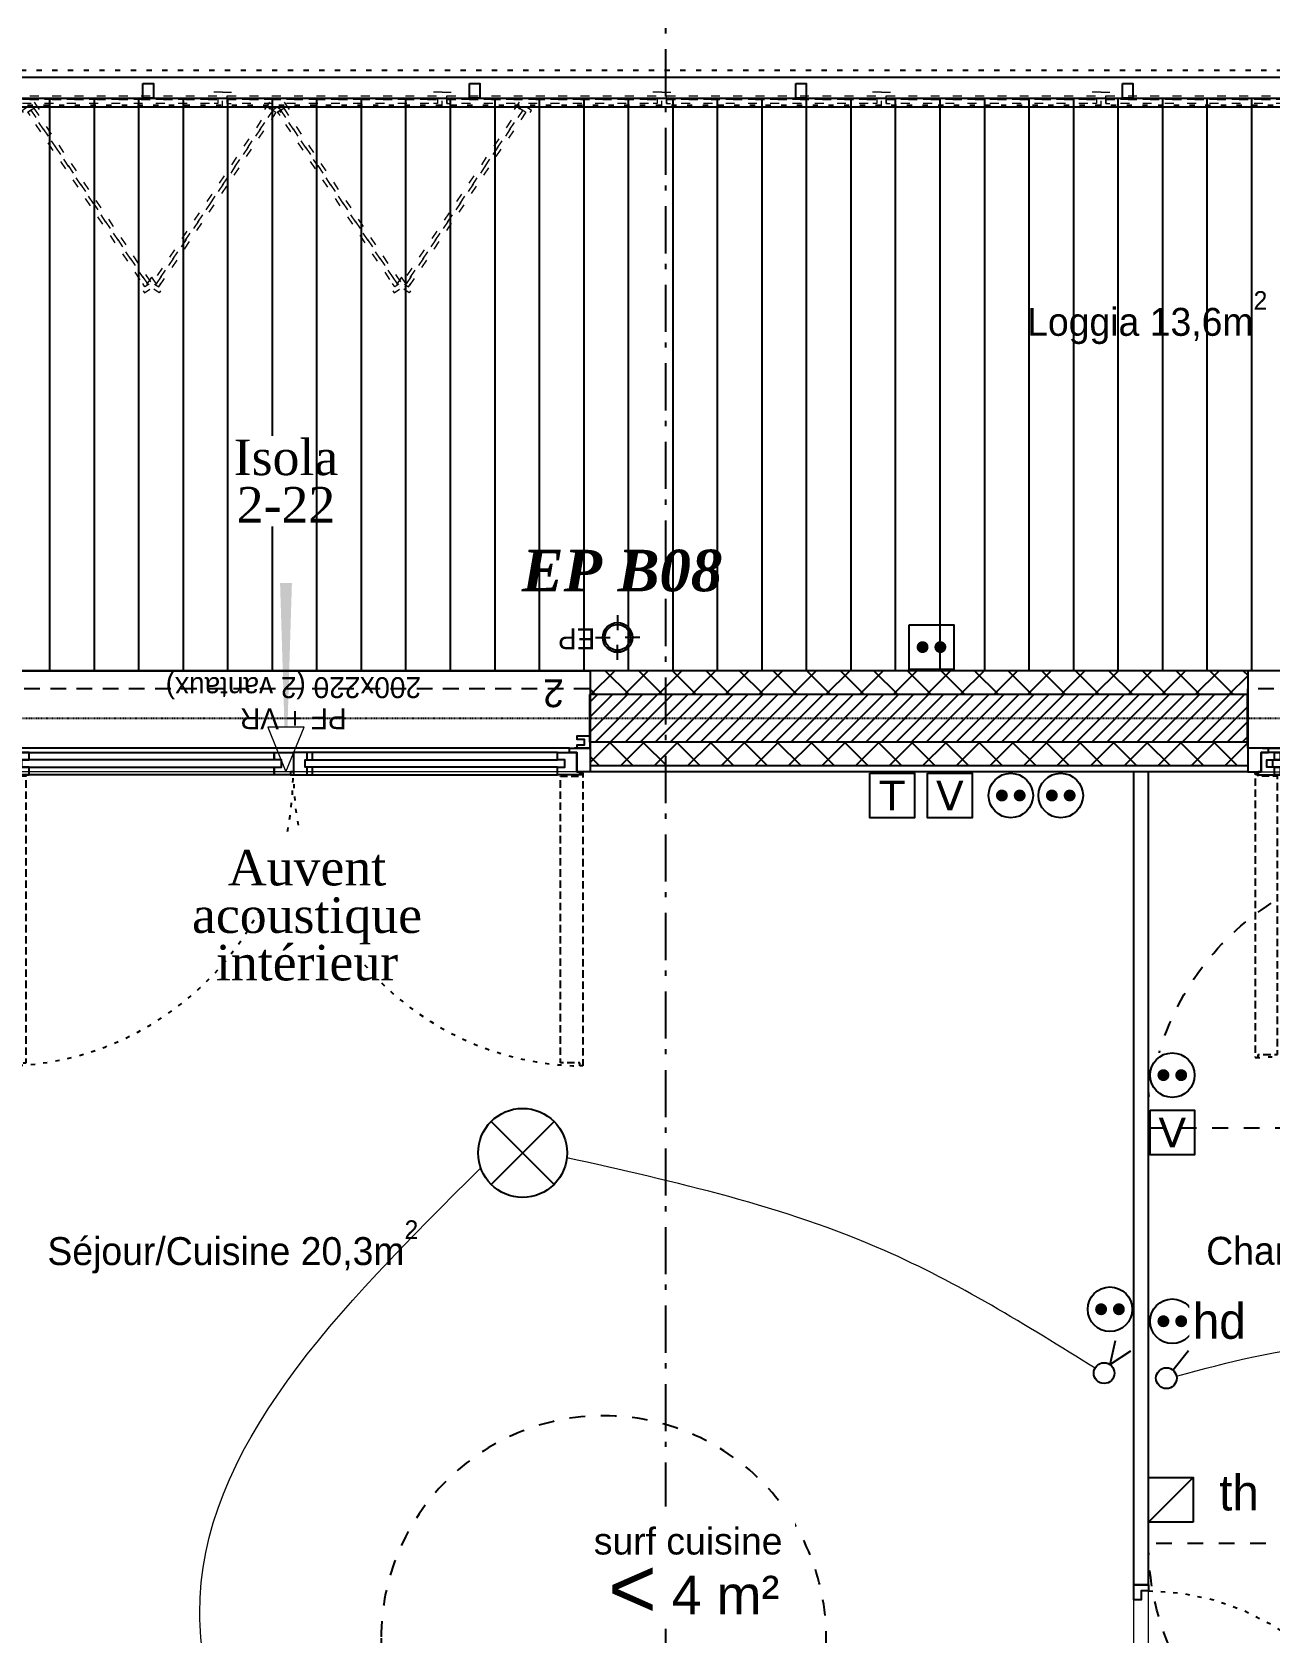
# Model space of a CAD drawing. Header units: centimetres. Extents: x 2191 to 12545, y -680 to 18662.
# Drawn here: x 10627 to 11044, y 4593 to 5133 of the extents above; entities that cross this region are included whole.
import ezdxf

# ---------------------------------------------------------------- set-up
doc = ezdxf.new("R2010")
doc.units = ezdxf.units.CM
for name, pattern in [('ACAD_ISO03W100', [0.295276, 0.11811, -0.177165]), ('Style de ligne -1', [0.41664, 0.20828, -0.20836]), ('Style de ligne -11', [0.347222, 0.20828, -0.138942]), ('Style de ligne -12', [0.164042, 0.054681, -0.109361]), ('Style de ligne -13', [0.147638, 0.098425, -0.049213]), ('Style de ligne -14', [0.147638, 0.098425, -0.049213]), ('Style de ligne -17', [0.347222, 0.20828, -0.138942]), ('Style de ligne -18', [0.164042, 0.054681, -0.109361]), ('Style de ligne -5', [0.20828, 0.069425, -0.138855]), ('Style de ligne -6', [1.04164, 0.625, -0.20828, 0.06943, -0.13893]), ('VW-01', [0.41656, 0.20828, -0.20828])]:
    doc.linetypes.add(name, pattern=pattern)
for name, color, linetype in [('B Aménagement intérieur', 252, 'Continuous'), ('B GÈnÈral_Hatch', 252, 'Continuous'), ('B Général', 252, 'Continuous'), ('C ANNOTATIONS-axes horizontaux', 252, 'Style de ligne -1'), ('C ANNOTATIONS-niveaux', 252, 'Continuous'), ('C ANNOTATIONS-PMR', 252, 'Style de ligne -5'), ('C ANNOTATIONS-prestations', 252, 'Continuous'), ('C ANNOTATIONS-texte', 252, 'Continuous'), ('D SURFACES-shab', 252, 'Continuous'), ('Général', 252, 'Continuous'), ('prlm-CHAUFF', 4, 'Continuous'), ('prlm-EAU-EPEXT', 145, 'Continuous'), ('prlm-VMC', 93, 'Continuous')]:
    doc.layers.add(name, color=color, linetype=linetype)
for name, color, linetype, lineweight in [('B BATI-lumon', 252, 'Continuous', 20), ('prlm-ELEC-CFA', 1, 'Continuous', 25), ('prlm-ELEC-CFO', 1, 'Continuous', 25), ('w_.prlm-EAU-EPEXT', 252, 'Continuous', 18)]:
    doc.layers.add(name, color=color, linetype=linetype, lineweight=lineweight)
doc.styles.add('Eurostile', font='Eurosti.TTF')
doc.styles.add('Eurostile (bold)', font='Eurostib.TTF')
doc.styles.add('Eurostile (italic)', font='Eurostib.TTF')
doc.styles.add('prlm-eau-ep', font='timesbi.ttf', dxfattribs={"height": 18})
doc.styles.add('prlm-elec-cfa', font='comic.ttf', dxfattribs={"height": 12})
doc.styles.add('prlm-elec-cfo', font='comic.ttf', dxfattribs={"height": 12})
doc.styles.add('prlm-sejc', font='arial.ttf', dxfattribs={"height": 20})
doc.styles.add('prlm-vmc', font='pala.ttf', dxfattribs={"height": 14})
doc.styles.get("Standard").update_dxf_attribs({"font": 'isocp.shx', "height": 15})
doc.styles.add('Times New Roman (bold italic)', font='timesbi.ttf')
pattern_1 = [(225, (0, 0), (5.656854, -5.656854), []), (315, (0, 0), (-5.656854, -5.656854), [])]

# ---------------------------------------------------------------- blocks, each defined once
blk = doc.blocks.new('B 70.Groupe-9-1')
at = {"layer": 'B Général', "linetype": 'Continuous'}
for p, q in [((10564.87, 5117.4), (11283.04, 5117.4)), ((10632.71, 5110.39), (10632.71, 4917.39)), ((10647.71, 5110.39), (10647.71, 4917.39)), ((10662.71, 5110.39), (10662.71, 4917.39)), ((10677.71, 5110.39), (10677.71, 4917.39)), ((10692.71, 5110.39), (10692.71, 4917.39)), ((10707.71, 5110.39), (10707.71, 4917.39)), ((10722.71, 5110.39), (10722.71, 4917.39)), ((10737.71, 5110.39), (10737.71, 4917.39)), ((10752.71, 5110.39), (10752.71, 4917.39)), ((10767.71, 5110.39), (10767.71, 4917.39)), ((10782.71, 5110.39), (10782.71, 4917.39)), ((10797.71, 5110.39), (10797.71, 4917.39)), ((10812.71, 5110.39), (10812.71, 4917.39)), ((10827.71, 5110.39), (10827.71, 4917.39)), ((10842.71, 5110.39), (10842.71, 4917.39)), ((10857.71, 5110.39), (10857.71, 4917.39)), ((10872.71, 5110.39), (10872.71, 4917.39)), ((10887.71, 5110.39), (10887.71, 4917.39)), ((10902.71, 5110.39), (10902.71, 4917.39)), ((10917.71, 5110.39), (10917.71, 4917.39)), ((10932.71, 5110.39), (10932.71, 4917.39)), ((10947.71, 5110.39), (10947.71, 4917.39)), ((10962.71, 5110.39), (10962.71, 4917.39)), ((10977.71, 5110.39), (10977.71, 4917.39)), ((10992.71, 5110.39), (10992.71, 4917.39)), ((11007.71, 5110.39), (11007.71, 4917.39)), ((11022.71, 5110.39), (11022.71, 4917.39)), ((11037.71, 5110.39), (11037.71, 4917.39))]:
    blk.add_line(p, q, dxfattribs=at)
at = {"layer": 'B Général', "linetype": 'Style de ligne -5', "ltscale": 25.4, "flags": 128}
blk.add_lwpolyline([(10564.87, 5119.84), (11283.04, 5119.84), (11283.04, 5107.88), (10564.87, 5107.88)], close=True, dxfattribs=at)
at = {"layer": 'B Général', "linetype": 'Continuous', "flags": 128}
for points in [[(10664.21, 5115.34), (10667.71, 5115.34), (10667.71, 5110.34), (10664.21, 5110.34)], [(10774.21, 5115.34), (10777.71, 5115.34), (10777.71, 5110.34), (10774.21, 5110.34)], [(10884.21, 5115.34), (10887.71, 5115.34), (10887.71, 5110.34), (10884.21, 5110.34)], [(10994.21, 5115.34), (10997.71, 5115.34), (10997.71, 5110.34), (10994.21, 5110.34)], [(10564.87, 5110.34), (11283.04, 5110.34), (11283.04, 4917.39), (10564.87, 4917.39)]]:
    blk.add_lwpolyline(points, close=True, dxfattribs=at)
blk = doc.blocks.new('B 70.Rond 150_PMR')
at = {"layer": 'B Général', "linetype": 'VW-01', "ltscale": 25.4}
blk.add_circle((0, 0), 75, dxfattribs=at)
at = {"layer": 'B Général', "insert": (-61.5, 0), "char_height": 7.059, "attachment_point": 5, "rotation": 90, "line_spacing_factor": 0.894142, "style": 'Eurostile (italic)'}
blk.add_mtext('Ø 150 PMR', dxfattribs=at)
blk = doc.blocks.new('B 70.Groupe-10-1')
at = {"layer": 'B Général', "linetype": 'VW-01', "ltscale": 25.4}
blk.add_line((70, -99.99), (-70, -65.35), dxfattribs=at)
at = {"layer": 'B Général', "linetype": 'VW-01', "ltscale": 25.4, "flags": 128}
for points in [[(-70, 50), (70, 50), (70, -140), (-70, -140)], [(-70, -99.99), (70, -99.99), (70, -140), (-70, -140)]]:
    blk.add_lwpolyline(points, close=True, dxfattribs=at)
blk = doc.blocks.new('B 70.Lit 140.190_PMR 1')
at = {"layer": 'B Général', "linetype": 'VW-01', "ltscale": 25.4, "flags": 128}
for points in [[(-70, 50), (70, 50), (70, 140), (-70, 140)], [(-70, -140), (-70, 50), (-190, 50), (-190, -140)], [(190, -140), (190, 50), (70, 50), (70, -140)]]:
    blk.add_lwpolyline(points, close=True, dxfattribs=at)
at = {"layer": 'B Général', "linetype": 'VW-01', "ltscale": 25.4}
for centre, start, end in [((-70, 50), 90, 180), ((70, 50), 0, 90)]:
    blk.add_arc(centre, 90, start, end, dxfattribs=at)
at = {"layer": 'B Général'}
blk.add_blockref('B 70.Groupe-10-1', (0, 0), dxfattribs=at)
blk = doc.blocks.new('B 70.PP 80')
at = {"layer": 'B Général', "flags": 128}
blk.add_lwpolyline([(-43, 2.5), (-43, 85.5), (-39, 85.5), (-39, 2.5)], close=True, dxfattribs=at)
at = {"layer": 'B Général', "linetype": 'Style de ligne -18', "ltscale": 25.4, "flags": 128}
blk.add_lwpolyline([(46, 2.5), (45.27, 13.33), (43.1, 23.98), (39.53, 34.26), (34.61, 44), (28.44, 53.03), (21.1, 61.19), (12.74, 68.35), (3.5, 74.38), (-6.47, 79.18), (-17, 82.67), (-27.91, 84.79), (-39, 85.5)], dxfattribs=at)
at = {"layer": 'B Général', "linetype": 'Continuous', "flags": 128}
for points in [[(-45, 2.5), (-43, 2.5), (-43, 0), (-40, 0), (-40, -2.5), (-45, -2.5)], [(48, 2.5), (46, 2.5), (46, 0), (43, 0), (43, -2.5), (48, -2.5), (48, -2.5), (48, -2.5), (48, 1.79), (48, 1.79)]]:
    blk.add_lwpolyline(points, close=True, dxfattribs=at)
at = {"layer": 'C ANNOTATIONS-prestations', "insert": (-37.5, 32.5), "char_height": 5.8825, "attachment_point": 1, "rotation": 90, "line_spacing_factor": 0.894142, "style": 'Eurostile'}
blk.add_mtext('PP 83 x 204', dxfattribs=at)
blk = doc.blocks.new('B 70.Groupe-17-1')
at = {"layer": 'B Général', "linetype": 'Continuous'}
for p, q in [((10998.04, 4609.41), (10998.04, 4883.39)), ((10998.04, 4609.41), (10998.04, 4883.39)), ((11003.04, 4609.41), (11003.04, 4883.39)), ((11003.04, 4609.41), (11003.04, 4883.39)), ((11003.04, 4609.41), (10998.04, 4609.41))]:
    blk.add_line(p, q, dxfattribs=at)
at = {"layer": 'D SURFACES-shab', "lineweight": 18, "flags": 128}
for points in [[(10564.87, 4883.39), (10564.87, 4300.38), (10694.46, 4300.38), (10694.46, 4524.41), (10729.46, 4524.41), (10729.46, 4455.39), (10998.04, 4455.39), (10998.04, 4883.39)], [(11283.04, 4385.41), (11185.44, 4385.41), (11185.44, 4455.39), (11003.04, 4455.39), (11003.04, 4883.39), (11283.04, 4883.39)]]:
    blk.add_lwpolyline(points, close=True, dxfattribs=at)
at = {"layer": 'B Général', "xscale": -1}
for name, p, rotation in [('B 70.Lit 140.190_PMR 1', (11143.04, 4693.39), 90), ('B 70.PP 80', (11000.54, 4561.41), 270)]:
    blk.add_blockref(name, p, dxfattribs=dict(at, rotation=rotation))
at = {"layer": 'C ANNOTATIONS-PMR', "ltscale": 25.4, "xscale": -1, "rotation": 270}
blk.add_blockref('B 70.Rond 150_PMR', (10819.45, 4591.41), dxfattribs=at)
at = {"layer": 'C ANNOTATIONS-texte', "char_height": 9.412, "attachment_point": 1, "line_spacing_factor": 0.894142, "style": 'Eurostile'}
for s, insert, width in [('Séjour/Cuisine 20,3m{\\H0.6667x;\\S2^ ;}', (10632, 4732.23), 208.3877), ('Chambre 12,7m{\\H0.6667x;\\S2^ ;}', (11022.46, 4732.33), 124.5414)]:
    blk.add_mtext(s, dxfattribs=dict(at, insert=insert, width=width))
blk = doc.blocks.new('B 70.PF 200.220 + VR')
at = {"layer": 'B Général', "linetype": 'Continuous'}
for p, q in [((-100, 7), (-100, 17)), ((100, 7), (100, 17))]:
    blk.add_line(p, q, dxfattribs=at)
at = {"layer": 'B Général', "linetype": 'Continuous', "lineweight": 35}
for p, q in [((-100, 7), (-100, -9)), ((100, 7), (100, -9))]:
    blk.add_line(p, q, dxfattribs=at)
at = {"layer": 'B Général'}
blk.add_line((-93, 9), (97, 9), dxfattribs=at)
at = {"layer": 'B Général', "linetype": 'Style de ligne -13', "ltscale": 25.4, "flags": 128}
for points in [[(-97.5, 116.12), (-96.5, 116.12), (-96.5, 115.12), (-90, 115.12), (-90, 18.5), (-96.5, 18.5), (-96.5, 17.5), (-97.5, 17.5)], [(97.5, 116.12), (96.5, 116.12), (96.5, 115.12), (90, 115.12), (90, 18.5), (96.5, 18.5), (96.5, 17.5), (97.5, 17.5)]]:
    blk.add_lwpolyline(points, close=True, dxfattribs=at)
at = {"layer": 'B Général', "flags": 128}
for points in [[(-93, 10.5), (-93, 9), (-100, 9), (-100, 17), (-95.5, 17), (-95.5, 10.5)], [(-4.5, 18), (-89, 18), (-89, 15.5), (-4.5, 15.5)], [(6.5, 18), (93, 18), (93, 15.5), (6.5, 15.5)], [(93, 10.5), (93, 9), (100, 9), (100, 17), (95.5, 17), (95.5, 10.5)], [(-4.5, 13), (-89, 13), (-89, 10.5), (-4.5, 10.5)], [(6.5, 13), (93, 13), (93, 10.5), (6.5, 10.5)], [(-100, 9), (-100, 5), (-95.5, 5), (-95.5, 6), (-98, 6), (-98, 8), (-95.5, 8), (-95.5, 9)], [(100, 9), (100, 5), (95.5, 5), (95.5, 6), (98, 6), (98, 8), (95.5, 8), (95.5, 9)]]:
    blk.add_lwpolyline(points, close=True, dxfattribs=at)
at = {"layer": 'B Général', "linetype": 'Continuous', "flags": 128}
for points in [[(-89, 15.5), (-91.5, 15.5), (-91.5, 13), (-89, 13), (-89, 10.5), (-95.5, 10.5), (-95.5, 17), (-96.5, 17), (-96.5, 18), (-89, 18)], [(-6.5, 15.5), (-4, 15.5), (-4, 13), (-6.5, 13), (-6.5, 10.5), (0, 10.5), (0, 17), (1, 17), (1, 18), (-6.5, 18)], [(6.5, 15.5), (4, 15.5), (4, 13), (6.5, 13), (6.5, 10.5), (0, 10.5), (0, 17), (1, 17), (1, 18), (6.5, 18)], [(89, 15.5), (91.5, 15.5), (91.5, 13), (89, 13), (89, 10.5), (95.5, 10.5), (95.5, 17), (96.5, 17), (96.5, 18), (89, 18)]]:
    blk.add_lwpolyline(points, close=True, dxfattribs=at)
at = {"layer": 'B Général', "linetype": 'Style de ligne -11', "ltscale": 25.4, "flags": 128}
blk.add_lwpolyline([(-100, 9), (100, 9), (100, -11), (-100, -11)], close=True, dxfattribs=at)
at = {"layer": 'B Général', "flags": 128}
blk.add_lwpolyline([(100, -9), (100, -17), (-100, -17), (-100, -9)], dxfattribs=at)
at = {"layer": 'B Général'}
for centre in [(-97, 17.5), (97, 17.5)]:
    blk.add_circle(centre, 0.5, dxfattribs=at)
at = {"layer": 'B Général', "linetype": 'Style de ligne -12', "ltscale": 25.4}
for centre, start, end in [((-98.46, 17.77), 359.5523, 89.0018), ((98.46, 17.77), 90.9982, 180.4485)]:
    blk.add_arc(centre, 98.37, start, end, dxfattribs=at)
at = {"layer": 'B Général', "insert": (0, 2.65), "char_height": 7.059, "attachment_point": 2, "rotation": 360, "line_spacing_factor": 0.894142, "style": 'Eurostile'}
blk.add_mtext('PF + VR', dxfattribs=at)
at = {"layer": 'C ANNOTATIONS-prestations', "rotation": 360, "line_spacing_factor": 0.894142}
for s, insert, char_height, attachment_point, style in [('2', (-91.15, -4.77), 9.41, 1, 'Eurostile (bold)'), ('200x220 (2 vantaux) ', (0, -7.82), 7.059, 2, 'Eurostile')]:
    blk.add_mtext(s, dxfattribs=dict(at, insert=insert, char_height=char_height, attachment_point=attachment_point, style=style))
blk = doc.blocks.new('B 70.PF 100.220 + VR')
at = {"layer": 'B Général', "linetype": 'Continuous'}
for p, q in [((-50, 7), (-50, 17)), ((50, 7), (50, 17))]:
    blk.add_line(p, q, dxfattribs=at)
at = {"layer": 'B Général', "linetype": 'Continuous', "lineweight": 35}
for p, q in [((-50, 7), (-50, -9)), ((50, 7), (50, -9))]:
    blk.add_line(p, q, dxfattribs=at)
at = {"layer": 'B Général'}
blk.add_line((45, 9), (-45, 9), dxfattribs=at)
at = {"layer": 'B Général', "linetype": 'Style de ligne -14', "ltscale": 25.4, "flags": 128}
blk.add_lwpolyline([(47.5, 113.27), (46.5, 113.27), (46.5, 112.27), (40, 112.27), (40, 18.5), (46.5, 18.5), (46.5, 17.5), (47.5, 17.5)], close=True, dxfattribs=at)
at = {"layer": 'B Général', "flags": 128}
for points in [[(-43, 10.5), (-43, 9), (-50, 9), (-50, 17), (-45.5, 17), (-45.5, 10.5)], [(-41, 18), (41, 18), (41, 15.5), (-41, 15.5)], [(43, 10.5), (43, 9), (50, 9), (50, 17), (45.5, 17), (45.5, 10.5)], [(-43.5, 15.5), (43.5, 15.5), (43.5, 13), (-43.5, 13)], [(-41, 13), (41, 13), (41, 10.5), (-41, 10.5)]]:
    blk.add_lwpolyline(points, close=True, dxfattribs=at)
at = {"layer": 'B Général', "linetype": 'Continuous', "flags": 128}
for points in [[(-39, 15.5), (-41.5, 15.5), (-41.5, 13), (-39, 13), (-39, 10.5), (-45.5, 10.5), (-45.5, 17), (-46.5, 17), (-46.5, 18), (-39, 18)], [(39, 15.5), (41.5, 15.5), (41.5, 13), (39, 13), (39, 10.5), (45.5, 10.5), (45.5, 17), (46.5, 17), (46.5, 18), (39, 18)]]:
    blk.add_lwpolyline(points, close=True, dxfattribs=at)
at = {"layer": 'B Général', "linetype": 'Style de ligne -17', "ltscale": 25.4, "flags": 128}
blk.add_lwpolyline([(-50, 9), (50, 9), (50, -11), (-50, -11)], close=True, dxfattribs=at)
at = {"layer": 'B Général', "flags": 128}
blk.add_lwpolyline([(-50, -9), (-50, -17), (50, -17), (50, -9)], dxfattribs=at)
at = {"layer": 'B Général'}
blk.add_circle((47, 17.5), 0.5, dxfattribs=at)
at = {"layer": 'B Général', "linetype": 'Style de ligne -18', "ltscale": 25.4}
blk.add_arc((48.78, 15.78), 97.5, 90.8973, 179.2823, dxfattribs=at)
at = {"layer": 'B Général', "insert": (-21.61, 2.65), "char_height": 7.059, "attachment_point": 1, "rotation": 360, "line_spacing_factor": 0.894142, "style": 'Eurostile'}
blk.add_mtext('PF + VR', dxfattribs=at)
at = {"layer": 'C ANNOTATIONS-prestations', "attachment_point": 1, "rotation": 360, "line_spacing_factor": 0.894142}
for s, insert, char_height, style in [('1', (-41.14, -4.77), 9.41, 'Eurostile (bold)'), ('100x220', (-21.61, -7.83), 7.059, 'Eurostile')]:
    blk.add_mtext(s, dxfattribs=dict(at, insert=insert, char_height=char_height, style=style))
blk = doc.blocks.new('B 70.EP')
at = {"layer": 'B Général', "linetype": 'Continuous'}
for p, q in [((0, 7.5), (0, 2.5)), ((-7.5, 0), (-2.5, 0)), ((7.5, 0), (2.5, 0)), ((0, -7.5), (0, -2.5))]:
    blk.add_line(p, q, dxfattribs=at)
at = {"layer": 'B Général', "linetype": 'Continuous', "flags": 128}
for points in [[(-5, 0, -1), (5, 0, -1)], [(-4.33, 0, -1), (4.33, 0, -1)]]:
    blk.add_lwpolyline(points, format="xyb", close=True, dxfattribs=at)
at = {"layer": 'C ANNOTATIONS-prestations', "insert": (7.5, 3.99), "char_height": 7.059, "attachment_point": 1, "line_spacing_factor": 0.894142, "style": 'Eurostile'}
blk.add_mtext('EP', dxfattribs=at)
blk = doc.blocks.new('B 70.w_.xi.epext')
at = {"layer": 'w_.prlm-EAU-EPEXT', "linetype": 'Continuous', "lineweight": 18}
blk.add_circle((0, 0), 5, dxfattribs=at)
blk = doc.blocks.new('B 70.Groupe-42-1')
at = {"layer": 'w_.prlm-EAU-EPEXT'}
blk.add_blockref('B 70.w_.xi.epext', (10824.14, 4928.64), dxfattribs=at)
at = {"layer": 'w_.prlm-EAU-EPEXT', "insert": (10791.85, 4958.19), "char_height": 13.989, "width": 86.1947, "attachment_point": 1, "line_spacing_factor": 1.004802, "style": 'Times New Roman (bold italic)'}
blk.add_mtext('EP B08', dxfattribs=at)
blk = doc.blocks.new('B 70.Groupe-140-1')
at = {"layer": 'B BATI-lumon', "linetype": 'ACAD_ISO03W100', "ltscale": 25.4, "flags": 128}
for points in [[(10839.04, 5112.35), (10842.54, 5112.35), (10842.54, 5111.11), (10840.62, 5111.11), (10840.62, 5108.61), (10842.54, 5108.61), (10842.54, 5107.35), (10839.04, 5107.35), (10839.04, 5111.35), (10839.04, 5111.35)], [(10840.62, 5111.11), (10911.47, 5111.11), (10911.47, 5109.86), (10840.62, 5109.86)], [(10840.62, 5109.86), (10911.47, 5109.86), (10911.47, 5108.61), (10840.62, 5108.61)], [(10913.04, 5112.35), (10909.54, 5112.35), (10909.54, 5111.11), (10911.47, 5111.11), (10911.47, 5108.61), (10909.54, 5108.61), (10909.54, 5107.35), (10913.04, 5107.35), (10913.04, 5111.35), (10913.04, 5111.35)]]:
    blk.add_lwpolyline(points, close=True, dxfattribs=at)
blk = doc.blocks.new('B 70.Groupe-141-1')
at = {"layer": 'B BATI-lumon', "linetype": 'ACAD_ISO03W100', "ltscale": 25.4, "flags": 128}
for points in [[(10913.04, 5112.35), (10916.54, 5112.35), (10916.54, 5111.11), (10914.62, 5111.11), (10914.62, 5108.61), (10916.54, 5108.61), (10916.54, 5107.35), (10913.04, 5107.35), (10913.04, 5111.35), (10913.04, 5111.35)], [(10914.62, 5111.11), (10985.47, 5111.11), (10985.47, 5109.86), (10914.62, 5109.86)], [(10914.62, 5109.86), (10985.47, 5109.86), (10985.47, 5108.61), (10914.62, 5108.61)], [(10987.04, 5112.35), (10983.54, 5112.35), (10983.54, 5111.11), (10985.47, 5111.11), (10985.47, 5108.61), (10983.54, 5108.61), (10983.54, 5107.35), (10987.04, 5107.35), (10987.04, 5111.35), (10987.04, 5111.35)]]:
    blk.add_lwpolyline(points, close=True, dxfattribs=at)
blk = doc.blocks.new('B 70.Groupe-142-1')
at = {"layer": 'B BATI-lumon', "linetype": 'ACAD_ISO03W100', "ltscale": 25.4, "flags": 128}
for points in [[(10987.04, 5112.35), (10990.54, 5112.35), (10990.54, 5111.11), (10988.62, 5111.11), (10988.62, 5108.61), (10990.54, 5108.61), (10990.54, 5107.35), (10987.04, 5107.35), (10987.04, 5111.35), (10987.04, 5111.35)], [(10988.62, 5111.11), (11059.47, 5111.11), (11059.47, 5109.86), (10988.62, 5109.86)], [(10988.62, 5109.86), (11059.47, 5109.86), (11059.47, 5108.61), (10988.62, 5108.61)], [(11061.04, 5112.35), (11057.54, 5112.35), (11057.54, 5111.11), (11059.47, 5111.11), (11059.47, 5108.61), (11057.54, 5108.61), (11057.54, 5107.35), (11061.04, 5107.35), (11061.04, 5111.35), (11061.04, 5111.35)]]:
    blk.add_lwpolyline(points, close=True, dxfattribs=at)
blk = doc.blocks.new('B 70.Groupe-154-1')
at = {"layer": 'B BATI-lumon', "linetype": 'ACAD_ISO03W100', "ltscale": 25.4, "flags": 128}
for points in [[(10765.04, 5112.35), (10768.54, 5112.35), (10768.54, 5111.11), (10766.62, 5111.11), (10766.62, 5108.61), (10768.54, 5108.61), (10768.54, 5107.35), (10765.04, 5107.35), (10765.04, 5111.35), (10765.04, 5111.35)], [(10766.62, 5111.11), (10837.47, 5111.11), (10837.47, 5109.86), (10766.62, 5109.86)], [(10766.62, 5109.86), (10837.47, 5109.86), (10837.47, 5108.61), (10766.62, 5108.61)], [(10839.04, 5112.35), (10835.54, 5112.35), (10835.54, 5111.11), (10837.47, 5111.11), (10837.47, 5108.61), (10835.54, 5108.61), (10835.54, 5107.35), (10839.04, 5107.35), (10839.04, 5111.35), (10839.04, 5111.35)]]:
    blk.add_lwpolyline(points, close=True, dxfattribs=at)
blk = doc.blocks.new('B 70.Groupe-155-1')
at = {"layer": 'B BATI-lumon', "linetype": 'ACAD_ISO03W100', "ltscale": 25.4, "flags": 128}
for points in [[(10691.04, 5112.35), (10694.54, 5112.35), (10694.54, 5111.11), (10692.62, 5111.11), (10692.62, 5108.61), (10694.54, 5108.61), (10694.54, 5107.35), (10691.04, 5107.35), (10691.04, 5111.35), (10691.04, 5111.35)], [(10692.62, 5111.11), (10763.47, 5111.11), (10763.47, 5109.86), (10692.62, 5109.86)], [(10692.62, 5109.86), (10763.47, 5109.86), (10763.47, 5108.61), (10692.62, 5108.61)], [(10765.04, 5112.35), (10761.54, 5112.35), (10761.54, 5111.11), (10763.47, 5111.11), (10763.47, 5108.61), (10761.54, 5108.61), (10761.54, 5107.35), (10765.04, 5107.35), (10765.04, 5111.35), (10765.04, 5111.35)]]:
    blk.add_lwpolyline(points, close=True, dxfattribs=at)
blk = doc.blocks.new('B 70.Groupe-160-1')
at = {"layer": 'B BATI-lumon', "linetype": 'ACAD_ISO03W100', "ltscale": 25.4, "flags": 128}
for points in [[(10627.59, 5109), (10629.55, 5106.09), (10628.52, 5105.4), (10627.44, 5106.99), (10625.37, 5105.6), (10626.44, 5104), (10625.4, 5103.3), (10623.44, 5106.21), (10626.76, 5108.44), (10626.76, 5108.44)], [(10626.41, 5106.3), (10665.91, 5047.49), (10664.87, 5046.79), (10625.37, 5105.6)], [(10627.44, 5106.99), (10666.94, 5048.18), (10665.91, 5047.49), (10626.41, 5106.3)], [(10668.85, 5047.57), (10666.9, 5050.47), (10665.87, 5049.78), (10666.94, 5048.18), (10664.87, 5046.79), (10663.79, 5048.38), (10662.75, 5047.68), (10664.7, 5044.78), (10668.02, 5047.01), (10668.02, 5047.01)]]:
    blk.add_lwpolyline(points, close=True, dxfattribs=at)
blk = doc.blocks.new('B 70.Groupe-161-1')
at = {"layer": 'B BATI-lumon', "linetype": 'ACAD_ISO03W100', "ltscale": 25.4, "flags": 128}
for points in [[(10706.79, 5109), (10704.84, 5106.09), (10705.87, 5105.4), (10706.94, 5106.99), (10709.02, 5105.6), (10707.95, 5104), (10708.99, 5103.3), (10710.94, 5106.21), (10707.62, 5108.44), (10707.62, 5108.44)], [(10707.98, 5106.3), (10668.48, 5047.49), (10667.44, 5048.18), (10706.94, 5106.99)], [(10709.02, 5105.6), (10669.52, 5046.79), (10668.48, 5047.49), (10707.98, 5106.3)], [(10665.53, 5047.57), (10667.48, 5050.47), (10668.51, 5049.78), (10667.44, 5048.18), (10669.52, 5046.79), (10670.59, 5048.38), (10671.63, 5047.68), (10669.68, 5044.78), (10666.36, 5047.01), (10666.36, 5047.01)]]:
    blk.add_lwpolyline(points, close=True, dxfattribs=at)
blk = doc.blocks.new('B 70.Groupe-162-1')
at = {"layer": 'B BATI-lumon', "linetype": 'ACAD_ISO03W100', "ltscale": 25.4, "flags": 128}
for points in [[(10711.77, 5109), (10713.72, 5106.09), (10712.69, 5105.4), (10711.62, 5106.99), (10709.54, 5105.6), (10710.61, 5104), (10709.57, 5103.3), (10707.62, 5106.21), (10710.94, 5108.44), (10710.94, 5108.44)], [(10710.58, 5106.3), (10750.08, 5047.49), (10749.05, 5046.79), (10709.54, 5105.6)], [(10711.62, 5106.99), (10751.12, 5048.18), (10750.08, 5047.49), (10710.58, 5106.3)], [(10753.03, 5047.57), (10751.08, 5050.47), (10750.05, 5049.78), (10751.12, 5048.18), (10749.04, 5046.79), (10747.97, 5048.38), (10746.93, 5047.68), (10748.88, 5044.78), (10752.2, 5047.01), (10752.2, 5047.01)]]:
    blk.add_lwpolyline(points, close=True, dxfattribs=at)
blk = doc.blocks.new('B 70.Groupe-163-1')
at = {"layer": 'B BATI-lumon', "linetype": 'ACAD_ISO03W100', "ltscale": 25.4, "flags": 128}
for points in [[(10790.97, 5109), (10789.02, 5106.09), (10790.05, 5105.4), (10791.12, 5106.99), (10793.2, 5105.6), (10792.12, 5104), (10793.17, 5103.3), (10795.12, 5106.21), (10791.8, 5108.44), (10791.8, 5108.44)], [(10792.16, 5106.3), (10752.66, 5047.49), (10751.62, 5048.18), (10791.12, 5106.99)], [(10793.19, 5105.6), (10753.69, 5046.79), (10752.66, 5047.49), (10792.16, 5106.3)], [(10749.71, 5047.57), (10751.66, 5050.47), (10752.69, 5049.78), (10751.62, 5048.18), (10753.7, 5046.79), (10754.77, 5048.38), (10755.81, 5047.68), (10753.86, 5044.78), (10750.54, 5047.01), (10750.54, 5047.01)]]:
    blk.add_lwpolyline(points, close=True, dxfattribs=at)
blk = doc.blocks.new('B 70.Groupe-164-1')
at = {"layer": 'B BATI-lumon', "linetype": 'ACAD_ISO03W100', "ltscale": 25.4, "flags": 128}
for points in [[(10617.04, 5112.35), (10620.54, 5112.35), (10620.54, 5111.11), (10618.62, 5111.11), (10618.62, 5108.61), (10620.54, 5108.61), (10620.54, 5107.35), (10617.04, 5107.35), (10617.04, 5111.35), (10617.04, 5111.35)], [(10618.62, 5111.11), (10689.47, 5111.11), (10689.47, 5109.86), (10618.62, 5109.86)], [(10618.62, 5109.86), (10689.47, 5109.86), (10689.47, 5108.61), (10618.62, 5108.61)], [(10691.04, 5112.35), (10687.54, 5112.35), (10687.54, 5111.11), (10689.47, 5111.11), (10689.47, 5108.61), (10687.54, 5108.61), (10687.54, 5107.35), (10691.04, 5107.35), (10691.04, 5111.35), (10691.04, 5111.35)]]:
    blk.add_lwpolyline(points, close=True, dxfattribs=at)
blk = doc.blocks.new('B 70.Groupe-166-1')
at = {"layer": 'B BATI-lumon'}
for name in ['B 70.Groupe-164-1', 'B 70.Groupe-160-1', 'B 70.Groupe-161-1', 'B 70.Groupe-155-1', 'B 70.Groupe-162-1', 'B 70.Groupe-163-1', 'B 70.Groupe-154-1', 'B 70.Groupe-140-1', 'B 70.Groupe-141-1', 'B 70.Groupe-142-1']:
    blk.add_blockref(name, (0, 0), dxfattribs=at)
blk = doc.blocks.new('xi.EA')
at = {"layer": 'prlm-VMC', "color": 0, "linetype": 'ByBlock', "lineweight": 5, "flags": 128}
blk.add_lwpolyline([(-6.17, -15), (6.17, -15), (0, 0)], close=True, dxfattribs=at)
at = {"layer": 'prlm-VMC', "color": 0, "linetype": 'ByBlock', "lineweight": -2, "flags": 128}
blk.add_lwpolyline([(0, -15, 1, 4, 0), (0, -63.63, 1, 1, 0)], format="xyseb", dxfattribs=at)
at = {"layer": 'prlm-VMC', "color": 0, "linetype": 'ByBlock', "lineweight": 5}
blk.add_solid([(0, 0), (6.17, -15), (-6.17, -15), (0, 0)], dxfattribs=at)
blk = doc.blocks.new('xi.epext')
at = {"layer": 'prlm-EAU-EPEXT', "color": 0, "linetype": 'ByBlock', "lineweight": -2}
blk.add_circle((0, 0), 5, dxfattribs=at)
blk = doc.blocks.new('xi.TH-ch')
at = {"layer": 'prlm-CHAUFF', "color": 0, "linetype": 'ByBlock', "lineweight": -2, "flags": 128}
blk.add_lwpolyline([(-7.5, 7.5), (7.5, 7.5), (7.5, -7.5), (-7.5, -7.5)], close=True, dxfattribs=at)
at = {"layer": 'prlm-CHAUFF', "color": 0}
blk.add_lwpolyline([(-7.5, -7.5), (7.5, 7.5)], dxfattribs=at)
blk = doc.blocks.new('xi.PC-EXT')
at = {"layer": 'prlm-ELEC-CFO', "color": 0, "linetype": 'ByBlock', "lineweight": -2, "flags": 128}
blk.add_lwpolyline([(-7.5, 7.5), (7.5, 7.5), (7.5, -7.5), (-7.5, -7.5)], close=True, dxfattribs=at)
at = {"layer": 'prlm-ELEC-CFO', "color": 0, "linetype": 'ByBlock', "lineweight": 5, "const_width": 2}
for points in [[(-4, 0, 1), (-2, 0, 1)], [(2, 0, 1), (4, 0, 1)]]:
    blk.add_lwpolyline(points, format="xyb", close=True, dxfattribs=at)
blk = doc.blocks.new('xi.SA')
at = {"layer": 'prlm-ELEC-CFO', "color": 0}
blk.add_lwpolyline([(0.2, -1.28), (5.5, 5.28)], dxfattribs=at)
blk.add_circle((-2, -4), 3.5, dxfattribs=at)
blk = doc.blocks.new('xi.PCHD')
at = {"color": 0, "lineweight": 5}
blk.add_wipeout([(-7.5, -7.5), (7.5, -7.5), (7.5, 7.5), (-7.5, 7.5)], dxfattribs=at).dxf.layer = 'prlm-ELEC-CFO'
at = {"layer": 'prlm-ELEC-CFO', "color": 0, "linetype": 'ByBlock', "lineweight": 5, "const_width": 2}
for points in [[(-4, 0, 1), (-2, 0, 1)], [(2, 0, 1), (4, 0, 1)]]:
    blk.add_lwpolyline(points, format="xyb", close=True, dxfattribs=at)
at = {"layer": 'prlm-ELEC-CFO', "color": 0, "linetype": 'ByBlock', "lineweight": -2}
blk.add_circle((0, 0), 7.5, dxfattribs=at)
blk = doc.blocks.new('xi.PC')
at = {"color": 0, "lineweight": 5}
blk.add_wipeout([(-7.5, -7.5), (7.5, -7.5), (7.5, 7.5), (-7.5, 7.5)], dxfattribs=at).dxf.layer = 'prlm-ELEC-CFO'
at = {"layer": 'prlm-ELEC-CFO', "color": 0, "linetype": 'ByBlock', "lineweight": 5, "const_width": 2}
for points in [[(-4, 0, 1), (-2, 0, 1)], [(2, 0, 1), (4, 0, 1)]]:
    blk.add_lwpolyline(points, format="xyb", close=True, dxfattribs=at)
at = {"layer": 'prlm-ELEC-CFO', "color": 0, "linetype": 'ByBlock', "lineweight": -2}
blk.add_circle((0, 0), 7.5, dxfattribs=at)
blk = doc.blocks.new('xi.TV')
at = {"layer": 'prlm-ELEC-CFA', "color": 0, "linetype": 'ByBlock', "lineweight": -2, "flags": 128}
blk.add_lwpolyline([(-7.5, 7.5), (7.5, 7.5), (7.5, -7.5), (-7.5, -7.5)], close=True, dxfattribs=at)
at = {"layer": 'prlm-ELEC-CFA', "color": 0, "linetype": 'ByBlock', "insert": (0, 0), "char_height": 10, "width": 11.36, "attachment_point": 5}
blk.add_mtext('{\\fVerdana|b0|i0|c0|p34;V}', dxfattribs=at)
blk = doc.blocks.new('xi.4m²')
at = {"color": 0}
blk.add_wipeout([(-34.54, 20.54), (34.54, 20.54), (34.54, -20.54), (-34.54, -20.54)], dxfattribs=at).dxf.layer = 'prlm-ELEC-CFO'
at = {"layer": 'prlm-ELEC-CFO', "color": 0, "attachment_point": 6, "line_spacing_factor": 0.8, "style": 'prlm-sejc'}
for s, insert, char_height in [('surf cuisine', (30.36, 8.9), 9), ('4 m²', (29.31, -9.19), 13)]:
    blk.add_mtext(s, dxfattribs=dict(at, insert=insert, char_height=char_height))
at = {"layer": 'prlm-ELEC-CFO', "color": 0, "style": 'prlm-sejc', "flags": 8}
blk.add_attdef('?', (-28.3, -16.79), '', height=20, dxfattribs=at)
blk = doc.blocks.new('xi.PTCE')
at = {"layer": 'prlm-ELEC-CFO', "color": 0}
for points in [[(-10.61, 10.61), (10.61, -10.61)], [(10.61, 10.61), (-10.61, -10.61)]]:
    blk.add_lwpolyline(points, dxfattribs=at)
at = {"layer": 'prlm-ELEC-CFO', "color": 0, "linetype": 'ByBlock'}
blk.add_circle((0, 0), 15, dxfattribs=at)
blk = doc.blocks.new('xi.VV')
at = {"layer": 'prlm-ELEC-CFO', "color": 0}
blk.add_lwpolyline([(6.95, 3.42), (0.01, -1.13), (1.91, 6.95)], dxfattribs=at)
blk.add_circle((-2, -4), 3.5, dxfattribs=at)
blk = doc.blocks.new('xi.TEL')
at = {"layer": 'prlm-ELEC-CFA', "color": 0, "linetype": 'ByBlock', "lineweight": -2, "flags": 128}
blk.add_lwpolyline([(-7.5, 7.5), (7.5, 7.5), (7.5, -7.5), (-7.5, -7.5)], close=True, dxfattribs=at)
at = {"layer": 'prlm-ELEC-CFA', "color": 0, "linetype": 'ByBlock', "insert": (0, 0), "char_height": 10, "width": 11.36, "attachment_point": 5}
blk.add_mtext('{\\fVerdana|b0|i0|c0|p34;T}', dxfattribs=at)

msp = doc.modelspace()

# ---------------------------------------------------------------- hatches: boundary and pattern name
at = {"layer": 'B GÈnÈral_Hatch', "linetype": 'Continuous'}
h = msp.add_hatch(dxfattribs=at)
h.set_pattern_fill('02_ISOLANT', color=256, angle=180, style=0, pattern_type=2)
h.set_pattern_definition(pattern_1)
h.paths.add_polyline_path([(11036.44, 4909.39), (11036.44, 4917.39), (10814.87, 4917.39), (10814.87, 4909.39)])
h = msp.add_hatch(dxfattribs=at)
h.set_pattern_fill('50_BETON', color=256, style=0, pattern_type=2)
h.set_pattern_definition([(45, (0, 0), (2.4253472, -2.6458333), [])])
h.paths.add_polyline_path([(11036.44, 4893.39), (11036.44, 4909.39), (10814.87, 4909.39), (10814.87, 4893.39)])
h = msp.add_hatch(dxfattribs=at)
h.set_pattern_fill('02_ISOLANT', color=256, angle=180, style=0, pattern_type=2)
h.set_pattern_definition(pattern_1)
h.paths.add_polyline_path([(11036.44, 4885.39), (11036.44, 4893.39), (10814.87, 4893.39), (10814.87, 4885.39)])

# ---------------------------------------------------------------- linework, layer by layer
at = {"layer": 'B Général', "linetype": 'Continuous'}
for p, q in [((11036.44, 4917.39), (10814.87, 4917.39)), ((10814.87, 4917.39), (10814.87, 4883.39)), ((11036.44, 4917.39), (10814.87, 4917.39)), ((11036.44, 4917.39), (11036.44, 4883.39)), ((11036.44, 4909.39), (10814.87, 4909.39)), ((11036.44, 4893.39), (10814.87, 4893.39)), ((11036.44, 4885.39), (10814.87, 4885.39)), ((11036.44, 4885.39), (10814.87, 4885.39)), ((11036.44, 4883.39), (10814.87, 4883.39)), ((11036.44, 4883.39), (10814.87, 4883.39))]:
    msp.add_line(p, q, dxfattribs=at)
at = {"layer": 'B Général', "linetype": 'Continuous', "lineweight": 18}
for p, q in [((11036.44, 4909.39), (10814.87, 4909.39)), ((11036.44, 4893.39), (10814.87, 4893.39))]:
    msp.add_line(p, q, dxfattribs=at)
at = {"layer": 'C ANNOTATIONS-axes horizontaux', "linetype": 'Style de ligne -6', "ltscale": 25.4}
msp.add_line((10840.39, 3285.39), (10840.39, 5820.39), dxfattribs=at)
at = {"layer": 'C ANNOTATIONS-axes horizontaux'}
msp.add_line((12370.81, 4901.39), (2960.81, 4901.39), dxfattribs=at)
msp.add_line((12370.81, 4901.39), (2960.81, 4901.39), dxfattribs=at)
at = {"layer": 'C ANNOTATIONS-niveaux', "linetype": 'Style de ligne -6', "ltscale": 25.4}
msp.add_line((10840.39, 3285.39), (10840.39, 5820.39), dxfattribs=at)
at = {"layer": 'D SURFACES-shab', "linetype": 'Continuous', "flags": 128}
msp.add_lwpolyline([(11283.04, 4917.39), (10564.87, 4917.39), (10564.87, 5107.39), (11283.04, 5107.39)], close=True, dxfattribs=at)
at = {"layer": 'prlm-ELEC-CFO', "lineweight": 13}
for points in [[(10984.99, 4682.45), (10914.03, 4722.09), (10807.04, 4753.34)], [(10698.59, 4531.82), (10683.36, 4599.9), (10778.01, 4749.91)], [(11012.48, 4679.73), (11065.63, 4690.16), (11133.19, 4681.36)]]:
    msp.add_spline(points, degree=3, dxfattribs=at)

# ---------------------------------------------------------------- block references
at = {"layer": 'B Aménagement intérieur'}
msp.add_blockref('B 70.Groupe-17-1', (0, 0), dxfattribs=at)
at = {"layer": 'B BATI-lumon'}
msp.add_blockref('B 70.Groupe-166-1', (0, 0), dxfattribs=at)
at = {"layer": 'B Général'}
msp.add_blockref('B 70.Groupe-9-1', (0, 0), dxfattribs=at)
at = {"layer": 'B Général', "rotation": 180}
for name, p in [('B 70.EP', (10824.14, 4928.64)), ('B 70.PF 200.220 + VR', (10714.87, 4900.39)), ('B 70.PF 100.220 + VR', (11086.44, 4900.39))]:
    msp.add_blockref(name, p, dxfattribs=at)
at = {"layer": 'Général'}
msp.add_blockref('B 70.Groupe-42-1', (0, 0), dxfattribs=at)
at = {"layer": 'prlm-CHAUFF', "rotation": 179.9999999998589}
msp.add_blockref('xi.TH-ch', (11010.54, 4638.08), dxfattribs=at)
at = {"layer": 'prlm-EAU-EPEXT'}
msp.add_blockref('xi.epext', (10824.14, 4928.64), dxfattribs=at)
at = {"layer": 'prlm-ELEC-CFA'}
for name, p in [('xi.TEL', (10916.63, 4875.39)), ('xi.TV', (10936.08, 4875.39)), ('xi.TV', (11011.04, 4761.85))]:
    msp.add_blockref(name, p, dxfattribs=at)
at = {"layer": 'prlm-ELEC-CFO'}
for name, p in [('xi.PC-EXT', (10929.89, 4925.39)), ('xi.PTCE', (10792.13, 4754.96)), ('xi.VV', (10990.04, 4684.75)), ('xi.SA', (11011.04, 4683.06))]:
    msp.add_blockref(name, p, dxfattribs=at)
at = {"layer": 'prlm-VMC', "rotation": 179.9999999914997}
msp.add_blockref('xi.EA', (10712.39, 4883.39), dxfattribs=at)

# ---------------------------------------------------------------- texts
at = {"layer": 'C ANNOTATIONS-texte', "insert": (11043.07, 5045.34), "char_height": 9.412, "width": 264, "attachment_point": 3, "line_spacing_factor": 0.894142, "style": 'Eurostile'}
msp.add_mtext('Loggia 13,6m{\\H0.6667x;\\S2^ ;}', dxfattribs=at)
at = {"layer": 'prlm-EAU-EPEXT', "insert": (10791.85, 4958.2), "char_height": 14, "width": 86.1947, "attachment_point": 1, "style": 'prlm-eau-ep'}
msp.add_mtext('EP B08', dxfattribs=at)

# ---------------------------------------------------------------- next in the draw order: block references
at = {"layer": 'prlm-ELEC-CFO'}
for name, p in [('xi.PC', (10973.45, 4875.39)), ('xi.PC', (11011.04, 4781.16)), ('xi.PC', (10990.04, 4702.28)), ('xi.PCHD', (11011.04, 4698.24))]:
    msp.add_blockref(name, p, dxfattribs=at)
msp.add_blockref('xi.4m²', (10849.33, 4615.18), dxfattribs=at).add_auto_attribs({'?': '<'})

# ---------------------------------------------------------------- next in the draw order: texts
at = {"layer": 'prlm-CHAUFF', "lineweight": 20, "insert": (11033.52, 4640.41), "char_height": 12, "attachment_point": 5, "line_spacing_factor": 0.8, "style": 'prlm-elec-cfa', "bg_fill": 3, "box_fill_scale": 1.1, "bg_fill_color": 256, "bg_fill_transparency": 0}
msp.add_mtext('th', dxfattribs=at)
at = {"layer": 'prlm-VMC', "insert": (10712.39, 4981.34), "char_height": 12, "width": 17.3979, "attachment_point": 5, "line_spacing_factor": 0.8, "style": 'prlm-vmc', "bg_fill": 3, "box_fill_scale": 1.1, "bg_fill_color": 256, "bg_fill_transparency": 0}
msp.add_mtext('Isola\\P2-22', dxfattribs=at)
at = {"layer": 'prlm-VMC', "insert": (10719.48, 4835), "char_height": 12, "width": 20.51, "attachment_point": 5, "line_spacing_factor": 0.8, "style": 'prlm-vmc', "bg_fill": 2}
msp.add_mtext('Auvent acoustique intérieur', dxfattribs=at)

# ---------------------------------------------------------------- next in the draw order: block references
at = {"layer": 'prlm-ELEC-CFO'}
msp.add_blockref('xi.PC', (10956.62, 4875.39), dxfattribs=at)

# ---------------------------------------------------------------- next in the draw order: texts
at = {"layer": 'prlm-ELEC-CFO', "lineweight": 20, "insert": (11026.87, 4698.24), "char_height": 12, "attachment_point": 5, "line_spacing_factor": 0.8, "style": 'prlm-elec-cfo', "bg_fill": 3, "box_fill_scale": 1.1, "bg_fill_color": 256, "bg_fill_transparency": 0}
msp.add_mtext('hd', dxfattribs=at)

doc.saveas('drawing.dxf')
